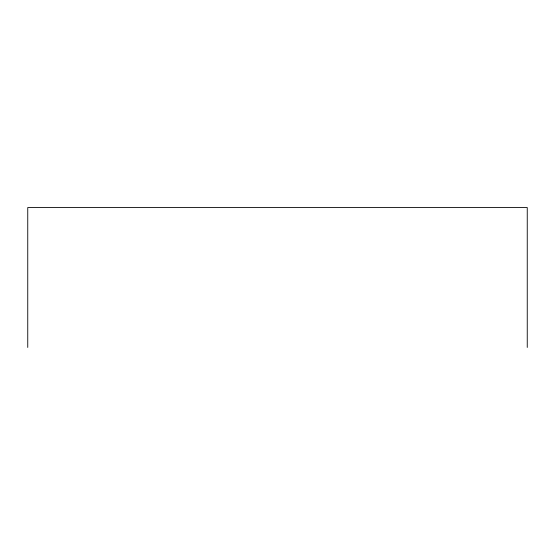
<?xml version="1.0" encoding="UTF-8"?>
<svg xmlns="http://www.w3.org/2000/svg" width="555" height="555" viewBox="0 0 555 555"><rect width="100%" height="100%" fill="white"/><g stroke="black" fill="none" stroke-linecap="round" stroke-linejoin="round"><path stroke-width="0.83" d="M527.25 347.451L527.25 207.549L27.75 207.549L27.75 347.451"/></g></svg>
